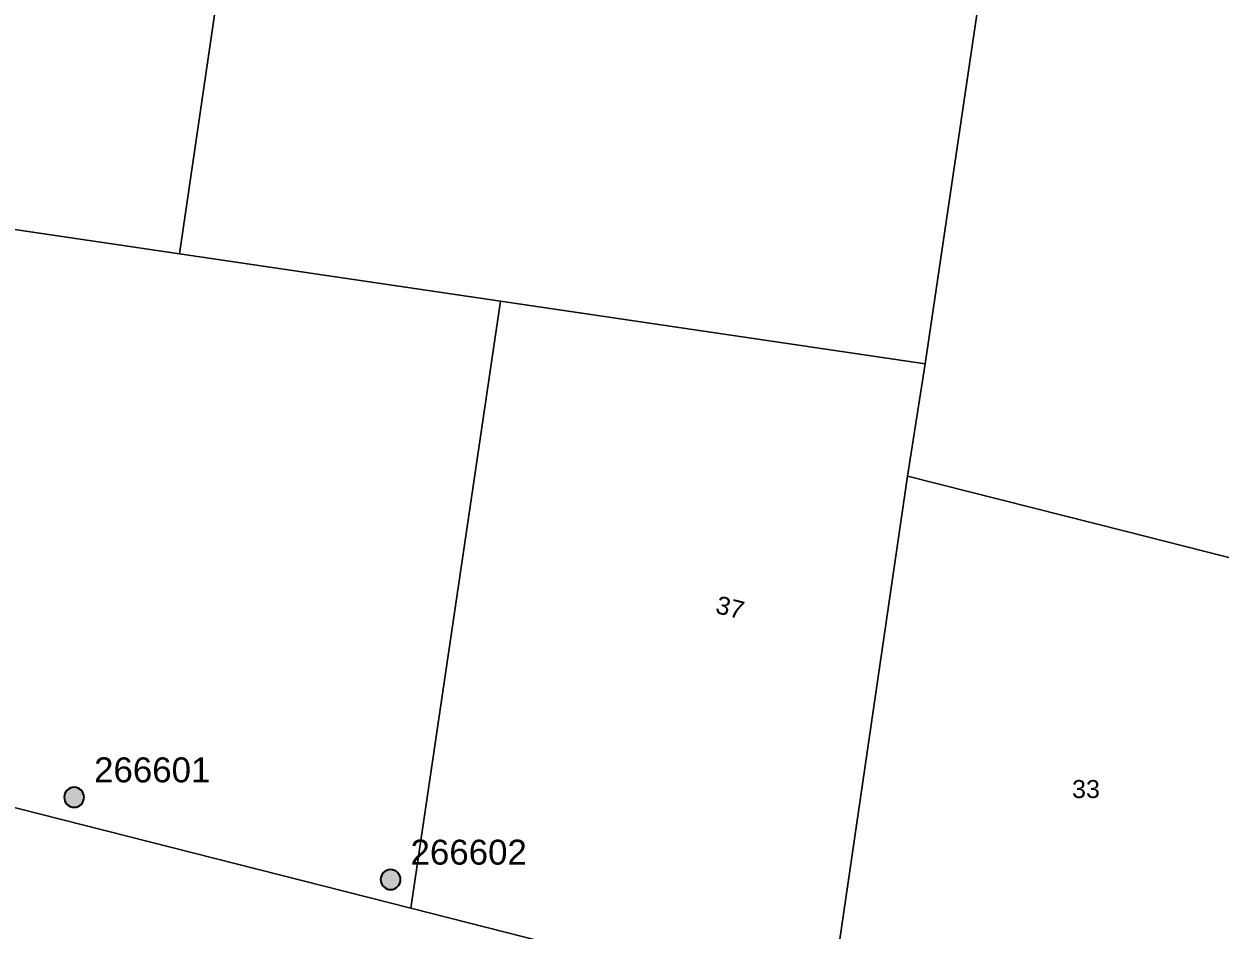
# Model space of a CAD drawing. Header units: metres. Extents: x 305195 to 306755, y 6261447 to 6263623.
# Drawn here: x 306291 to 306410.9, y 6262070.3 to 6262161.1 of the extents above; entities that cross this region are included whole.
import ezdxf
from ezdxf.enums import TextEntityAlignment as Align

# ---------------------------------------------------------------- set-up
doc = ezdxf.new("R2010")
doc.units = ezdxf.units.M
doc.layers.get('0').update_dxf_attribs({"color": 6})
for name, color, linetype, lineweight in [('Cadastre Buildings_SP_EXT', 9, 'Continuous', 5), ('Cadastre Land Parcels_SP_EXT', 9, 'Continuous', 5), ('Cadastre Roads_SP_EXT', 9, 'Continuous', 5)]:
    doc.layers.add(name, color=color, linetype=linetype, lineweight=lineweight)
doc.layers.add('SupportsOH_SP_TR_HV_LV_SL_EXT', color=7, linetype='Continuous')
doc.styles.add('POLE_LABEL', font='arial.ttf')
doc.styles.get("Standard").update_dxf_attribs({"font": 'arial.ttf'})

# ---------------------------------------------------------------- blocks, each defined once
blk = doc.blocks.new('POLE_EXT')
blk.add_hatch(color=256).paths.add_polyline_path([(-1, 0, 1), (1, 0, 1)])
blk.add_lwpolyline([(-1, 0, 1), (1, 0, 1)], format="xyb", close=True)
for tag, height, flags, p in [('pNumber', 2.5, 8, (-17.84, 2.07)), ('OWNED_BY', 0.2, 9, (1.35, -0.4)), ('SPECIAL_USE', 0.2, 9, (1.35, -0.8)), ('STATE', 0.2, 9, (1.35, -1)), ('PARENT', 0.2, 9, (1.35, -0.6)), ('USAGE', 0.2, 9, (1.35, -1.2)), ('cLV', 0.2, 9, (1.35, -1.4)), ('hDepth', 0.2, 9, (1.35, -1.6)), ('hDia', 0.2, 9, (1.35, -1.8)), ('cHV', 0.2, 9, (1.35, -2)), ('LBRACKET', 0.2, 9, (1.35, -2.2)), ('LExisting', 0.2, 9, (1.35, -2.4)), ('cLinedev', 0.2, 9, (1.35, -3.4)), ('LANTNUMBER', 0.2, 9, (1.35, -2.6)), ('LOther', 0.2, 9, (1.35, -2.8)), ('LRemove', 0.2, 9, (1.35, -3)), ('LEGEND', 0.2, 9, (1.35, -3.2)), ('LOCATION', 0.2, 9, (1.35, -3.6)), ('pExisting', 0.2, 9, (1.35, -3.8)), ('pFooting', 0.2, 9, (1.35, -4.4)), ('pNew', 0.2, 9, (1.35, -4.6)), ('PFNUMBER', 0.2, 9, (1.35, -4)), ('NEWPFNUMBER', 0.2, 9, (1.35, -4.2)), ('pRelocate', 0.2, 9, (1.35, -5)), ('pRemove', 0.2, 9, (1.35, -5.2)), ('pReplace', 0.2, 9, (1.35, -5.4)), ('pStay', 0.2, 9, (1.35, -5.6)), ('pType', 0.2, 9, (1.35, -5.8)), ('cspan', 0.2, 9, (1.35, -6)), ('STREETNAME', 0.2, 9, (1.35, -6.2)), ('SUBURB', 0.2, 9, (1.35, -6.4)), ('OPERATED_BY', 0.2, 9, (1.36, -7.01)), ('NOTES', 0.2, 9, (1.35, -6.6)), ('MAINTAINED_BY', 0.2, 9, (1.36, -6.81))]:
    blk.add_attdef(tag, text='', height=height, dxfattribs=dict(flags=flags)).set_placement(p, align=Align.MIDDLE_LEFT)
at = {"style": 'POLE_LABEL'}
for tag, height, flags, p in [('ASSET_NUM', 2.5, 8, (2, 2)), ('STRUCTURE_PLANT_NUMBER', 0.2, 9, (1.35, 0.03)), ('STREET_CODE', 0.2, 9, (1.35, -0.2))]:
    blk.add_attdef(tag, text='', height=height, dxfattribs=dict(at, flags=flags)).set_placement(p, align=Align.MIDDLE_LEFT)
at = {"flags": 1}
blk.add_attdef('Z', (1.35, -7.33), '', height=0.2, dxfattribs=at)

msp = doc.modelspace()

# ---------------------------------------------------------------- linework, layer by layer
at = {"layer": 'Cadastre Buildings_SP_EXT', "linetype": 'Continuous'}
for points in [[(306379.53, 6262115.77), (306401.37, 6262110.26), (306419.08, 6262105.75), (306427.92, 6262165.88), (306410.2, 6262170.46), (306388.56, 6262176.07), (306381.31, 6262127.02), (306379.53, 6262115.77)], [(306306.6, 6262138.05), (306274.45, 6262142.79), (306273.37, 6262135.45), (306266.44, 6262088.52), (306329.78, 6262072.45), (306338.76, 6262133.3), (306306.6, 6262138.05)]]:
    msp.add_lwpolyline(points, close=True, dxfattribs=at)
at = {"layer": 'Cadastre Land Parcels_SP_EXT', "linetype": 'Continuous'}
for points in [[(306314.13, 6262189.59), (306313.08, 6262189.23), (306312.01, 6262188.94), (306310.36, 6262188.62), (306309.53, 6262188.51), (306308.7, 6262188.47), (306307.86, 6262188.44), (306307.03, 6262188.47), (306305.92, 6262188.56), (306305.38, 6262188.64), (306281.61, 6262192.12), (306277.88, 6262166.4), (306274.45, 6262142.79), (306306.6, 6262138.05), (306314.13, 6262189.59)], [(306381.31, 6262127.02), (306338.76, 6262133.3), (306329.78, 6262072.45), (306371.65, 6262061.8), (306379.53, 6262115.77), (306381.31, 6262127.02)], [(306419.08, 6262105.75), (306401.37, 6262110.26), (306379.53, 6262115.77), (306371.65, 6262061.8), (306393.43, 6262055.94), (306411.1, 6262051.45), (306419.08, 6262105.75)]]:
    msp.add_lwpolyline(points, close=True, dxfattribs=at)
msp.add_lwpolyline([(306314.13, 6262189.59), (306306.6, 6262138.05), (306338.76, 6262133.3), (306381.31, 6262127.02), (306388.56, 6262176.07)], dxfattribs=at)
at = {"layer": 'Cadastre Roads_SP_EXT', "linetype": 'Continuous'}
msp.add_lwpolyline([(306371.65, 6262061.8), (306329.78, 6262072.45), (306266.44, 6262088.52), (306215.77, 6262100.99), (306210.11, 6262103.53), (306204.98, 6262105.84), (306203.02, 6262106.72), (306163.64, 6262124.42), (306150.4, 6262130.37), (306110.11, 6262148.48), (306110.11, 6262148.48), (306090.68, 6262157.21), (306098.91, 6262122.47), (306115.38, 6262126.38), (306203.49, 6262086.78), (306206.04, 6262085.64), (306211.17, 6262083.33), (306221.03, 6262078.9), (306275.72, 6262064.87)], dxfattribs=at)

# ---------------------------------------------------------------- block references
at = {"layer": 'SupportsOH_SP_TR_HV_LV_SL_EXT'}
ref = msp.add_blockref('POLE_EXT', (306296.04, 6262083.57), dxfattribs=at)
ref.add_attrib('ASSET_NUM', '266601', dxfattribs={"layer": '0', "height": 2.5, "style": 'POLE_LABEL'}).set_placement((306298.04, 6262084.32), align=Align.BOTTOM_LEFT)
ref = msp.add_blockref('POLE_EXT', (306327.75, 6262075.32), dxfattribs=at)
ref.add_attrib('ASSET_NUM', '266602', dxfattribs={"layer": '0', "height": 2.5, "style": 'POLE_LABEL'}).set_placement((306329.75, 6262076.07), align=Align.BOTTOM_LEFT)

# ---------------------------------------------------------------- texts
at = {"layer": 'Cadastre Land Parcels_SP_EXT'}
msp.add_text('37', height=1.8, rotation=345.7665, dxfattribs=at).set_placement((306360.2, 6262102.07))
msp.add_text('33', height=1.8, dxfattribs=at).set_placement((306396.03, 6262083.5))

doc.saveas('drawing.dxf')
